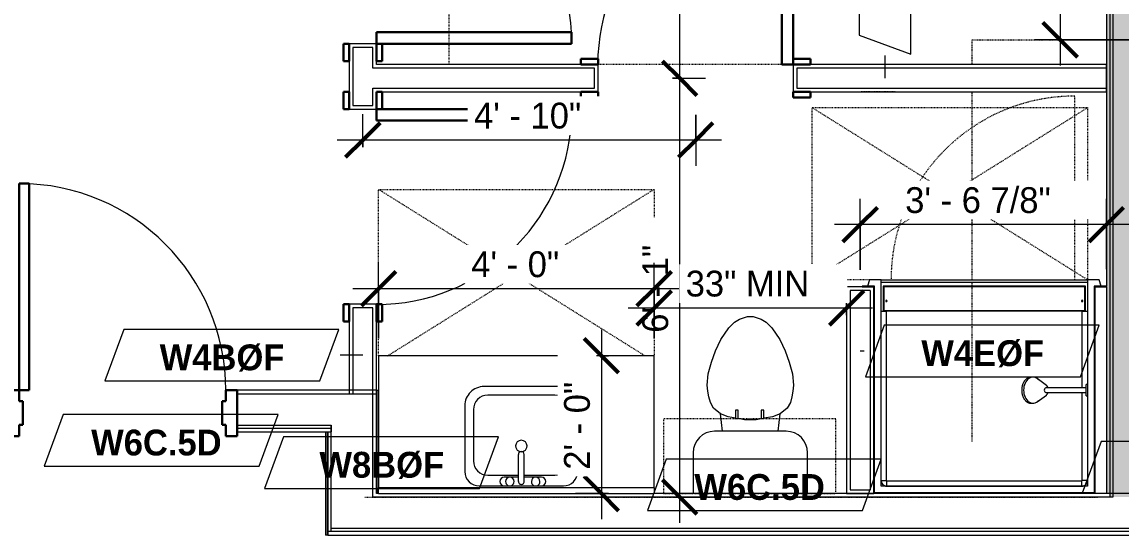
# Model space of a CAD drawing. Header units: inches. Extents: x -4010 to -1872, y 9846 to 12241.
# Drawn here: x -2706.5 to -2515, y 10450.9 to 10540.3 of the extents above; entities that cross this region are included whole.
import ezdxf

# ---------------------------------------------------------------- set-up
doc = ezdxf.new("R2010")
doc.units = ezdxf.units.IN
doc.header["$MEASUREMENT"] = 0
doc.linetypes.add('Dash', pattern=[0.25, 0.125, -0.125])
doc.linetypes.add('Dash 3_32_', pattern=[0.1875, 0.09375, -0.09375])
for name, color, linetype, lineweight in [('0-1', 7, 'Continuous', 5), ('0-3', 8, 'Continuous', 9), ('A-ANNO-DIMS', 211, 'Continuous', 9), ('A-ANNO-DIMS-48', 211, 'Continuous', 9), ('A-DETL-1', 90, 'Dash 3_32_', 18), ('A-DOOR-1', 7, 'Continuous', 9), ('A-DOOR-2', 10, 'Continuous', 30), ('A-DOOR-3', 31, 'Continuous', 9), ('A-DOOR-4', 31, 'Continuous', 30), ('A-DOOR-FRAM-2', 10, 'Continuous', 30), ('A-DOOR-FRAM-3', 31, 'Continuous', 30), ('A-GENM', 5, 'Continuous', 9), ('A-GENM-HDLN', 13, 'Dash', 9), ('A-WALL', 113, 'Continuous', 18), ('A-WALL-2', 250, 'Continuous', 18), ('A-WALL-3', 113, 'Continuous', 9), ('A-WALL-IDEN', 211, 'Continuous', 9), ('I-FURN', 30, 'Continuous', 9), ('I-FURN-HDLN', 30, 'Dash', 9), ('I-WALL-2', 241, 'Continuous', 5), ('I-WALL-3', 7, 'Continuous', 9), ('I-WALL-4', 2, 'Continuous', 9), ('P-SANR-FIXT', 6, 'Continuous', 9), ('P-SANR-FIXT-HDLN', 131, 'Dash', 9), ('Q-CASE', 31, 'Continuous', 9), ('Q-CASE-2', 31, 'Dash', 9)]:
    doc.layers.add(name, color=color, linetype=linetype, lineweight=lineweight)
doc.styles.add('Century Gothic', font='ufonts.com_century-gothic.ttf', dxfattribs={"height": 4.5})
doc.styles.add('Century Gothic_B', font='GOTHICB.TTF', dxfattribs={"height": 4.5})
doc.dimstyles.new('OD_1__HACK_2', dxfattribs={"dimscale": 12, "dimtxt": 4.698757, "dimasz": 0.5, "dimexe": 0.375, "dimexo": 0.25, "dimgap": 0.0625, "dimtad": 1, "dimdec": 4, "dimrnd": 0.0625, "dimzin": 3, "dimdsep": 46, "dimlunit": 4, "dimtxsty": 'Century Gothic', "dimblk1": 'OBLIQUE', "dimblk2": 'OBLIQUE', "dimsah": 1, "dimcen": 0.09, "dimdle": 0.375, "dimazin": 0, "dimtfac": 1, "dimtdec": 4, "dimtix": 1, "dimtmove": 0, "dimatfit": 3, "dimfxl": 1, "dimtvp": 1, "dimtfill": 1, "dimfrac": 2, "dimtolj": 1, "dimtzin": 0, "dimarcsym": 2})

# ---------------------------------------------------------------- blocks, each defined once
blk = doc.blocks.new('Basic Wall _ INT - W8BØF - _5_8 GYP - 2X8 WOOD_BATT_ - 5_8 GYP_ - ___-2320121-UNITS PLANS - 3RD FLOOR')
at = {"layer": 'I-WALL-3'}
for p, q in [((-2644.75, 10476.16), (-2644.71, 10476.16)), ((-2644.71, 10476.16), (-2644.62, 10476.16)), ((-2644.62, 10458.16), (-2644.62, 10476.16)), ((-2644.62, 10476.16), (-2644.38, 10476.16))]:
    blk.add_line(p, q, dxfattribs=at)
blk = doc.blocks.new('Basic Wall _ INT - W8BØF - _5_8 GYP - 2X8 WOOD_BATT_ - 5_8 GYP_ - ___-2320120-UNITS PLANS - 3RD FLOOR')
at = {"layer": 'I-WALL-3'}
for p, q in [((-2653.66, 10468.91), (-2653.66, 10450.91)), ((-2653.37, 10468.91), (-2653.37, 10450.91)), ((-2653.37, 10450.91), (-2653.66, 10450.91)), ((-2653.29, 10450.91), (-2653.37, 10450.91)), ((-2653.25, 10450.91), (-2653.29, 10450.91))]:
    blk.add_line(p, q, dxfattribs=at)
blk = doc.blocks.new('HOLLOW METAL - UNIT DOOR-2191977-UNITS PLANS - 3RD FLOOR')
at = {"layer": 'A-DOOR-1'}
blk.add_arc((18, -3.875), 36, 180, 270, dxfattribs=at)
at = {"layer": 'A-DOOR-2'}
for p, q in [((16.25, -3.875), (18, -3.875)), ((16.25, -39.875), (16.25, -3.875)), ((18, -3.875), (18, -39.875)), ((18, -39.875), (16.25, -39.875))]:
    blk.add_line(p, q, dxfattribs=at)
at = {"layer": 'A-DOOR-FRAM-2'}
for p, q in [((-20, 4.125), (-18, 4.125)), ((-20, -3.875), (-20, 4.125)), ((-18, 4.125), (-18, 2.1875)), ((18, 4.125), (20, 4.125)), ((18, 2.1875), (18, 4.125)), ((20, 4.125), (20, -3.875)), ((-18, 2.1875), (-17.375, 2.1875)), ((-17.375, 2.1875), (-17.375, -1.9375)), ((17.375, 2.1875), (18, 2.1875)), ((17.375, -1.9375), (17.375, 2.1875)), ((-18, -1.9375), (-18, -3.875)), ((-17.375, -1.9375), (-18, -1.9375)), ((18, -1.9375), (17.375, -1.9375)), ((18, -3.875), (18, -1.9375)), ((-18, -3.875), (-20, -3.875)), ((20, -3.875), (18, -3.875))]:
    blk.add_line(p, q, dxfattribs=at)
blk = doc.blocks.new('CTR - 1st Phase - Common Walls_rvt-1-UNITS PLANS - 3RD FLOOR')
at = {"layer": 'I-WALL-2'}
for points in [[(-2517.56, 10458.16), (-2516.94, 10458.16), (-2516.94, 10843.14), (-2517.56, 10843.14), (-2517.56, 10463.58)], [(-2516.94, 10457.54), (-2516.44, 10457.54), (-2516.44, 10843.14), (-2516.94, 10843.14), (-2516.94, 10458.16)], [(-2516.44, 10457.54), (-2510.94, 10457.54), (-2510.94, 10843.14), (-2516.44, 10843.14), (-2516.44, 10458.16)]]:
    blk.add_hatch(color=256, dxfattribs=at).paths.add_polyline_path(points, flags=0)
at = {"layer": 'A-WALL-2'}
for p, q in [((-2516.94, 10843.14), (-2516.94, 10458.16)), ((-2516.44, 10843.14), (-2516.44, 10458.16)), ((-2669, 10475.54), (-2653.25, 10475.54)), ((-2653.25, 10475.54), (-2652.62, 10475.54)), ((-2652.62, 10475.54), (-2645.37, 10475.54)), ((-2645.37, 10457.54), (-2645.37, 10475.54)), ((-2669, 10470.04), (-2653.25, 10470.04)), ((-2653.25, 10470.04), (-2652.62, 10470.04)), ((-2652.62, 10470.04), (-2652.62, 10469.54)), ((-2652.62, 10469.54), (-2652.62, 10470.04)), ((-2669, 10469.54), (-2653.25, 10469.54)), ((-2653.25, 10469.54), (-2652.62, 10469.54)), ((-2653.25, 10468.91), (-2652.62, 10468.91)), ((-2652.62, 10469.54), (-2652.62, 10468.91)), ((-2652.62, 10468.91), (-2652.62, 10469.54)), ((-2652.62, 10452.04), (-2652.62, 10468.91)), ((-2644.75, 10457.54), (-2645.37, 10457.54)), ((-2516.94, 10457.54), (-2644.75, 10457.54)), ((-2516.94, 10458.16), (-2516.94, 10457.54)), ((-2516.44, 10457.54), (-2516.94, 10457.54)), ((-2516.44, 10457.54), (-2516.94, 10457.54)), ((-2516.44, 10458.16), (-2516.44, 10457.54)), ((-2652.62, 10451.54), (-2653.25, 10451.54)), ((-2645.37, 10452.04), (-2652.62, 10452.04)), ((-2652.62, 10451.54), (-2652.62, 10452.04)), ((-2652.62, 10451.54), (-2652.62, 10452.04)), ((-2644.75, 10451.54), (-2652.62, 10451.54)), ((-2644.75, 10452.04), (-2645.37, 10452.04)), ((-2509.93, 10452.04), (-2644.75, 10452.04)), ((-2510.43, 10451.54), (-2644.75, 10451.54))]:
    blk.add_line(p, q, dxfattribs=at)
at = {"layer": 'I-WALL-3'}
for p, q in [((-2517.56, 10843.14), (-2517.56, 10494.28)), ((-2517.56, 10494.16), (-2517.56, 10458.16)), ((-2653.25, 10476.16), (-2669, 10476.16)), ((-2645.37, 10476.16), (-2653.25, 10476.16)), ((-2644.75, 10476.16), (-2645.37, 10476.16)), ((-2644.75, 10458.16), (-2644.75, 10476.16)), ((-2669, 10468.91), (-2653.25, 10468.91)), ((-2653.25, 10468.91), (-2653.25, 10451.54)), ((-2644.37, 10458.16), (-2644.75, 10458.16)), ((-2558.09, 10458.16), (-2596.37, 10458.16)), ((-2517.56, 10458.16), (-2519.59, 10458.16)), ((-2653.25, 10451.54), (-2653.25, 10450.91)), ((-2653.25, 10450.91), (-2644.75, 10450.91)), ((-2644.75, 10450.91), (-2511.06, 10450.91))]:
    blk.add_line(p, q, dxfattribs=at)
at = {"layer": '0-3', "rotation": 180}
blk.add_blockref('HOLLOW METAL - UNIT DOOR-2191977-UNITS PLANS - 3RD FLOOR', (-2689, 10472.29), dxfattribs=at)
at = {"layer": '0-3'}
for name in ['Basic Wall _ INT - W8BØF - _5_8 GYP - 2X8 WOOD_BATT_ - 5_8 GYP_ - ___-2320121-UNITS PLANS - 3RD FLOOR', 'Basic Wall _ INT - W8BØF - _5_8 GYP - 2X8 WOOD_BATT_ - 5_8 GYP_ - ___-2320120-UNITS PLANS - 3RD FLOOR']:
    blk.add_blockref(name, (0, 0), dxfattribs=at)
blk = doc.blocks.new('SWING - SINGLE - FLUSH - 2-10 x 6-8 - PRIVACY-3199407-UNITS PLANS - 3RD FLOOR')
at = {"layer": 'A-DOOR-3'}
blk.add_arc((17, 2.37), 34.07, 93.3657, 180, dxfattribs=at)
at = {"layer": 'A-DOOR-4'}
for p, q in [((15, 2.37), (15, 36.38)), ((17, 36.38), (15, 36.38)), ((17, 2.37), (17, 36.38)), ((17, 2.37), (15, 2.37))]:
    blk.add_line(p, q, dxfattribs=at)
at = {"layer": 'A-DOOR-FRAM-3'}
for p, q in [((-17, 3.37), (-20, 3.37)), ((-20, 3.37), (-20, 2.37)), ((-20, 2.37), (-17, 2.37)), ((-17, 2.37), (-17, 3.37)), ((20, 3.37), (17, 3.37)), ((17, 3.37), (17, 2.37)), ((17, 2.37), (20, 2.37)), ((20, 2.37), (20, 3.37)), ((-17, -2.38), (-20, -2.38)), ((-20, -2.38), (-20, -3.38)), ((-20, -3.38), (-17, -3.38)), ((-17, -3.38), (-17, -2.38)), ((20, -2.38), (17, -2.38)), ((17, -2.38), (17, -3.38)), ((17, -3.38), (20, -3.38)), ((20, -3.38), (20, -2.38))]:
    blk.add_line(p, q, dxfattribs=at)
blk = doc.blocks.new('Bed-Standard - Queen 60_ x 79_-3761504-UNITS PLANS - 3RD FLOOR')
at = {"layer": 'I-FURN'}
for p, q in [((-19.31, 41.3), (40.69, 41.3)), ((-19.31, -37.2), (-19.31, 41.3)), ((40.69, 41.3), (40.69, -37.2)), ((40.69, -23.7), (-19.31, -17.13)), ((-16.31, -23.7), (37.69, -23.7)), ((-16.31, -35.7), (-16.31, -23.7)), ((37.69, -35.7), (37.69, -23.7)), ((-16.31, -35.7), (37.69, -35.7))]:
    blk.add_line(p, q, dxfattribs=at)
at = {"layer": 'I-FURN-HDLN'}
for p, q in [((-55.31, 77.3), (-7.94, 77.3)), ((-5.44, 77.3), (55.06, 77.3)), ((57.56, 77.3), (58.94, 77.3)), ((58.69, 77.3), (58.69, -37.2)), ((63.69, 77.3), (64.69, 77.3)), ((64.69, 77.3), (64.69, 75.61)), ((64.69, 68.86), (64.69, -13.39)), ((-55.31, 17.36), (-55.31, 51.36))]:
    blk.add_line(p, q, dxfattribs=at)
blk = doc.blocks.new('M_Sink Vanity-Square - 500 x 440mm-1352614-UNITS PLANS - 3RD FLOOR')
at = {"layer": 'P-SANR-FIXT'}
for p, q in [((7.96, 7.09), (-6.72, 7.09)), ((3.62, 7.09), (-2.88, 7.09)), ((0.12, 6.33), (0.12, 1.59)), ((1.12, 6.33), (1.12, 1.59)), ((-9.22, 4.59), (-9.22, -6.73)), ((0.12, 5.22), (-5.22, 5.22)), ((-2.88, 5.59), (0.12, 5.59)), ((1.12, 5.59), (3.62, 5.59)), ((6.46, 5.22), (1.12, 5.22)), ((10.46, -6.91), (10.46, 4.59)), ((-7.72, 2.72), (-7.72, -6.23)), ((8.96, -6.23), (8.96, 2.72)), ((-5.22, -8.73), (6.46, -8.73)), ((-5.72, -10.23), (7.14, -10.23))]:
    blk.add_line(p, q, dxfattribs=at)
for centre, radius, start, end in [((-6.72, 4.59), 2.5, 90, 180), ((-2.88, 6.34), 0.75, 90, 270), ((-1.88, 6.34), 0.75, 360, 180), ((-1.88, 6.34), 0.75, 180, 0), ((0.62, 6.33), 0.5, 360, 180), ((2.62, 6.34), 0.75, 360, 180), ((2.62, 6.34), 0.75, 180, 360), ((3.62, 6.34), 0.75, 270, 90), ((7.96, 4.59), 2.5, 360, 90), ((-5.22, 2.72), 2.5, 90, 180), ((6.46, 2.72), 2.5, 0, 90), ((0.62, 0.13), 1, 360, 180), ((0.62, 0.13), 1, 180, 0), ((0.62, 1.59), 0.5, 180, 0), ((-5.72, -6.73), 3.5, 180, 270), ((-5.22, -6.23), 2.5, 180, 270), ((6.46, -6.23), 2.5, 270, 0), ((7.14, -6.91), 3.32, 270, 0)]:
    blk.add_arc(centre, radius, start, end, dxfattribs=at)
blk = doc.blocks.new('Toilet-Domestic-3D - Toilet-Domestic-3D-V31-UNITS PLANS - 3RD FLOOR')
at = {"layer": 'P-SANR-FIXT'}
for p, q in [((-2.74, 11), (-1.87, 11.5)), ((-1.87, 11.5), (-0.5, 12)), ((-0.5, 12), (0.5, 12)), ((0.5, 12), (1.87, 11.5)), ((1.87, 11.5), (2.74, 11)), ((-5.13, 8), (-3.74, 10)), ((-3.74, 10), (-2.74, 11)), ((2.74, 11), (3.74, 10)), ((3.74, 10), (5.13, 8)), ((-6.06, 6), (-5.13, 8)), ((5.13, 8), (6.06, 6)), ((-6.79, 4), (-6.06, 6)), ((6.06, 6), (6.79, 4)), ((-7.33, 1.99), (-6.79, 4)), ((6.79, 4), (7.33, 1.99)), ((-7.5, 0), (-7.33, 1.99)), ((7.33, 1.99), (7.5, 0)), ((-7.41, -1), (-7.5, 0)), ((-7.24, -2), (-7.41, -1)), ((7.41, -1), (7.24, -2)), ((7.5, 0), (7.41, -1)), ((-6.97, -3), (-7.24, -2)), ((-6.4, -4), (-6.97, -3)), ((6.97, -3), (6.4, -4)), ((7.24, -2), (6.97, -3)), ((-5.21, -5), (-6.4, -4)), ((-3.84, -5.5), (-5.21, -5)), ((-4.86, -8.02), (-5.21, -5)), ((-2.61, -5.72), (-3.84, -5.5)), ((3.84, -5.5), (2.38, -5.76)), ((5.21, -5), (3.84, -5.5)), ((4.86, -8.02), (5.21, -5)), ((6.4, -4), (5.21, -5)), ((-1, -6), (-2.12, -5.8)), ((1, -6), (-1, -6)), ((1.89, -5.84), (1, -6)), ((6.25, -8.02), (-6.25, -8.02)), ((-9.98, -11.75), (-9.98, -18.85)), ((9.98, -18.85), (9.98, -11.75))]:
    blk.add_line(p, q, dxfattribs=at)
for centre, start, end in [((-6.25, -11.75), 90, 180), ((6.25, -11.75), 0, 90)]:
    blk.add_arc(centre, 3.73, start, end, dxfattribs=at)
blk = doc.blocks.new('Bath Vanity - Bath Vanity 48_-2551079-UNITS PLANS - 3RD FLOOR')
at = {"layer": 'Q-CASE'}
for p, q in [((-23.26, -1), (-23.26, -24)), ((24.74, -24), (24.74, -1)), ((-23.26, -24), (24.74, -24))]:
    blk.add_line(p, q, dxfattribs=at)
blk = doc.blocks.new('ADA Clearances - 30_x48_-1721104-UNITS PLANS - 3RD FLOOR')
at = {"layer": 'A-GENM-HDLN'}
for p, q in [((15, 24), (-15, -24)), ((-15, 24), (15, -24)), ((-15, 14), (-15, 24)), ((-15, 24), (15, 24)), ((15, 24), (15, -24)), ((15, -24), (-15, -24))]:
    blk.add_line(p, q, dxfattribs=at)
blk = doc.blocks.new('ADA Clearances - 30_x48_-V43-UNITS PLANS - 3RD FLOOR')
at = {"layer": 'A-GENM-HDLN'}
for p, q in [((15, 24), (-14, -22.41)), ((-14, 24), (-8, 24)), ((-5, 24), (15, 24)), ((15, 24), (15, -24)), ((-14, 22.41), (15, -24)), ((15, -24), (-14, -24))]:
    blk.add_line(p, q, dxfattribs=at)
blk = doc.blocks.new('BATHROOM MIRROR - BATHROOM MIRROR 48_-3124766-UNITS PLANS - 3RD FLOOR')
at = {"layer": 'Q-CASE'}
for p, q in [((24.74, 24), (-23.26, 24)), ((-23.26, 23), (-23.26, 24)), ((-23.26, 23), (24.74, 23)), ((24.74, 24), (24.74, 23))]:
    blk.add_line(p, q, dxfattribs=at)
blk = doc.blocks.new('300 Series Wall Hung Cabinet_326 - 30_-2909952-UNITS PLANS - 3RD FLOOR')
at = {"layer": 'Q-CASE'}
for p, q in [((-2.5, -13.19), (-2.01, -13.19)), ((-2.5, -13.19), (-2.5, -14.69)), ((-2.01, -14.69), (-2.01, -13.19)), ((2, -13.19), (2.49, -13.19)), ((2, -13.19), (2, -14.69)), ((2.49, -14.69), (2.49, -13.19)), ((-2.5, -14.69), (-2.01, -14.69)), ((2, -14.69), (2.49, -14.69))]:
    blk.add_line(p, q, dxfattribs=at)
at = {"layer": 'Q-CASE-2'}
for p, q in [((15, -0.19), (-15, -0.19)), ((-15, -0.19), (-15, -13.19)), ((15, -13.19), (15, -0.19)), ((-15, -13.19), (15, -13.19))]:
    blk.add_line(p, q, dxfattribs=at)
blk = doc.blocks.new('SWING - SINGLE - FLUSH - 2-10 x 6-8 - PRIVACY-3199405-UNITS PLANS - 3RD FLOOR')
at = {"layer": 'A-DOOR-3'}
blk.add_arc((17, -2.37), 34.07, 180, 266.6343, dxfattribs=at)
at = {"layer": 'A-DOOR-4'}
for p, q in [((15, -2.37), (15, -36.38)), ((17, -2.37), (15, -2.37)), ((17, -2.37), (17, -36.38)), ((17, -36.38), (15, -36.38))]:
    blk.add_line(p, q, dxfattribs=at)
at = {"layer": 'A-DOOR-FRAM-3'}
for p, q in [((-20, 2.38), (-20, 3.38)), ((-20, 3.38), (-17, 3.38)), ((-17, 2.38), (-20, 2.38)), ((-17, 3.38), (-17, 2.38)), ((17, 2.38), (17, 3.38)), ((17, 3.38), (20, 3.38)), ((20, 2.38), (17, 2.38)), ((20, 3.38), (20, 2.38)), ((-20, -2.37), (-17, -2.37)), ((-20, -3.37), (-20, -2.37)), ((-17, -3.37), (-20, -3.37)), ((-17, -2.37), (-17, -3.37)), ((17, -2.37), (20, -2.37)), ((17, -3.37), (17, -2.37)), ((20, -3.37), (17, -3.37)), ((20, -2.37), (20, -3.37))]:
    blk.add_line(p, q, dxfattribs=at)
blk = doc.blocks.new('4LBS24238A75FTB_V2 - 4LBS24238A75FTB_V2-3755113-UNITS PLANS - 3RD FLOOR')
at = {"layer": 'P-SANR-FIXT'}
for p, q in [((0.12, 36.62), (-2.02, 36.62)), ((-2.02, 36.62), (-2.02, 36.5)), ((-2.02, 36.5), (0, 36.5)), ((-0.75, 37.75), (-1.13, 36.62)), ((1.25, 37.75), (-0.75, 37.75)), ((0, 0.5), (0, 36.5)), ((0.12, 0.63), (0.12, 36.62)), ((1.25, 37.75), (37.25, 37.75)), ((1.25, 37.25), (1.25, 37.75)), ((1.25, 1.75), (1.25, 37.75)), ((37.25, 37.25), (1.25, 37.25)), ((1.62, 36.62), (1.62, 32.27)), ((36.88, 36.62), (1.62, 36.62)), ((36.75, 36.5), (1.75, 36.5)), ((1.75, 36.5), (1.75, 32.38)), ((36.75, 32.38), (36.75, 36.5)), ((36.88, 32.27), (36.88, 36.62)), ((37.25, 37.75), (37.25, 37.25)), ((39.25, 37.75), (37.25, 37.75)), ((37.25, 37.75), (37.25, 19.48)), ((40.52, 36.62), (38.38, 36.62)), ((38.38, 36.62), (38.38, 0.63)), ((38.5, 36.5), (38.5, 0.5)), ((38.5, 36.5), (40.52, 36.5)), ((39.63, 36.62), (39.25, 37.75)), ((40.52, 36.5), (40.52, 36.62)), ((1.75, 32.38), (36.75, 32.38)), ((2.2, 2.75), (2.2, 32.27)), ((36.3, 32.27), (2.2, 32.27)), ((36.3, 18.89), (36.3, 32.27)), ((36.3, 2.75), (36.3, 18.11)), ((37.25, 17.52), (37.25, 1.75)), ((1.28, 2.51), (1.3, 2.43)), ((1.4, 2.23), (1.42, 2.2)), ((1.51, 2.08), (1.58, 2.01)), ((1.7, 1.92), (1.73, 1.9)), ((2.25, 2.7), (36.25, 2.7)), ((36.77, 1.9), (36.8, 1.92)), ((36.92, 2.01), (36.99, 2.08)), ((37.08, 2.2), (37.1, 2.23)), ((37.2, 2.43), (37.22, 2.51)), ((38.5, 0.5), (0, 0.5)), ((38.38, 0.63), (0.12, 0.63)), ((37.25, 1.75), (1.25, 1.75)), ((1.75, 1.89), (1.78, 1.87)), ((1.93, 1.8), (2.01, 1.78)), ((2.25, 1.75), (2.25, 1.77)), ((2.25, 1.77), (36.25, 1.77)), ((36.25, 1.75), (36.25, 1.77)), ((36.49, 1.78), (36.57, 1.8))]:
    blk.add_line(p, q, dxfattribs=at)
for centre, radius, start, end in [((2.2, 34.06), 0.125, 0, 180), ((2.2, 34.06), 0.125, 180, 0), ((36.3, 34.06), 0.125, 0, 180), ((36.3, 34.06), 0.125, 180, 0), ((2.25, 2.75), 1, 180, 270), ((36.25, 2.75), 1, 270, 0)]:
    blk.add_arc(centre, radius, start, end, dxfattribs=at)
for centre, major_axis, start_param, end_param in [((2.2, 32.28), (-0.95, 0), 0, 1.570796), ((36.3, 32.28), (0.95, 0), 4.712389, 6.283185)]:
    blk.add_ellipse(centre, major_axis=major_axis, ratio=0.019505, start_param=start_param, end_param=end_param, dxfattribs=at)
for points, knots in [([(1.25, 2.77), (1.25, 2.77), (1.27, 2.76), (1.4, 2.76), (1.64, 2.75), (1.95, 2.75), (2.12, 2.75), (2.2, 2.75)], [-1, -1, -1, -1, -0.833333, -0.666667, -0.333333, -0.166667, 0, 0, 0, 0]), ([(1.25, 2.77), (1.25, 2.7), (1.26, 2.57), (1.34, 2.32), (1.52, 2.04), (1.8, 1.86), (2.05, 1.78), (2.18, 1.77), (2.25, 1.77)], [-1, -1, -1, -1, -0.875, -0.75, -0.5, -0.25, -0.125, 0, 0, 0, 0]), ([(1.59, 2), (1.54, 2.04), (1.47, 2.12), (1.41, 2.21), (1.38, 2.25)], [0.4611793, 0.4611793, 0.4611793, 0.4611793, 0.5714286, 0.6665731, 0.6665731, 0.6665731, 0.6665731]), ([(2.2, 2.75), (2.2, 2.74), (2.2, 2.74), (2.2, 2.73), (2.21, 2.72), (2.21, 2.72), (2.22, 2.71), (2.23, 2.71), (2.24, 2.7), (2.24, 2.7), (2.25, 2.7), (2.25, 2.7)], [-1, -1, -1, -1, -0.833333, -0.75, -0.666667, -0.583333, -0.416667, -0.291667, -0.208333, -0.083333, 0, 0, 0, 0]), ([(36.25, 1.77), (36.32, 1.77), (36.45, 1.78), (36.7, 1.86), (36.98, 2.04), (37.16, 2.32), (37.24, 2.57), (37.25, 2.7), (37.25, 2.77)], [-1, -1, -1, -1, -0.875, -0.75, -0.5, -0.25, -0.125, 0, 0, 0, 0]), ([(36.25, 2.7), (36.26, 2.7), (36.26, 2.7), (36.27, 2.7), (36.28, 2.71), (36.28, 2.71), (36.29, 2.72), (36.29, 2.73), (36.3, 2.74), (36.3, 2.74), (36.3, 2.75), (36.3, 2.75)], [-1, -1, -1, -1, -0.833333, -0.75, -0.666667, -0.583333, -0.416667, -0.291667, -0.208333, -0.083333, 0, 0, 0, 0]), ([(36.25, 1.8), (36.25, 1.82), (36.25, 1.91), (36.25, 2.14), (36.25, 2.45), (36.25, 2.62), (36.25, 2.7)], [-0.8333333, -0.8333333, -0.8333333, -0.8333333, -0.6666667, -0.3333333, -0.1666667, 0, 0, 0, 0]), ([(37.01, 2.1), (36.97, 2.05), (36.89, 1.97), (36.79, 1.91), (36.75, 1.88)], [0.4475924, 0.4475924, 0.4475924, 0.4475924, 0.5714286, 0.6665731, 0.6665731, 0.6665731, 0.6665731]), ([(37.19, 2.42), (37.18, 2.38), (37.16, 2.33), (37.13, 2.27), (37.12, 2.25)], [0.2174647, 0.2174647, 0.2174647, 0.2174647, 0.2857143, 0.3333068, 0.3333068, 0.3333068, 0.3333068]), ([(2.25, 1.75), (2.17, 1.75), (2.03, 1.77), (1.86, 1.82), (1.77, 1.87), (1.75, 1.88)], [0, 0, 0, 0, 0.1428571, 0.2857143, 0.3333068, 0.3333068, 0.3333068, 0.3333068]), ([(36.75, 1.88), (36.7, 1.85), (36.59, 1.8), (36.42, 1.76), (36.31, 1.75), (36.25, 1.75)], [0.6666667, 0.6666667, 0.6666667, 0.6666667, 0.7857143, 0.8928571, 1, 1, 1, 1])]:
    blk.add_open_spline(points, degree=3, knots=knots, dxfattribs=at)
for points in [[(1.25, 2.71), (1.25, 2.72), (1.25, 2.74), (1.25, 2.75)], [(1.38, 2.25), (1.37, 2.27), (1.36, 2.3), (1.35, 2.32)], [(1.75, 1.88), (1.71, 1.91), (1.67, 1.94), (1.63, 1.97)], [(2.25, 1.8), (2.25, 1.82), (2.25, 1.88), (2.25, 2.03), (2.25, 2.22), (2.25, 2.45), (2.25, 2.62), (2.25, 2.7)], [(37.25, 2.77), (37.25, 2.77), (37.23, 2.76), (37.13, 2.76), (36.98, 2.76), (36.78, 2.75), (36.55, 2.75), (36.38, 2.75), (36.3, 2.75)], [(37.12, 2.25), (37.09, 2.21), (37.07, 2.18), (37.04, 2.14)], [(37.25, 2.75), (37.25, 2.72), (37.25, 2.7), (37.25, 2.67)]]:
    blk.add_open_spline(points, degree=3, dxfattribs=at)
at = {"layer": 'P-SANR-FIXT-HDLN'}
blk.add_line((35, 37.75), (35, 69.75), dxfattribs=at)
blk.add_arc((35, 37.75), 32, 90, 180, dxfattribs=at)
blk = doc.blocks.new('Shower Head - Shower Head-3265626-UNITS PLANS - 3RD FLOOR')
at = {"layer": 'P-SANR-FIXT'}
for p, q in [((-0.98, 0), (0.98, 0)), ((-0.98, 0), (-0.98, -0.26)), ((0.98, -0.26), (-0.98, -0.26)), ((-0.39, -0.26), (-0.39, -1)), ((0.39, -1), (0.39, -0.26)), ((0.98, -0.26), (0.98, 0)), ((-0.84, -7.19), (-2.02, -8.78)), ((-0.39, -6.01), (-0.39, -7.27)), ((0.39, -7.27), (0.39, -6.01)), ((2.02, -8.78), (0.84, -7.19)), ((-2.28, -9.54), (-2.28, -9.81)), ((2.28, -9.81), (2.28, -9.54))]:
    blk.add_line(p, q, dxfattribs=at)
at = {"layer": 'P-SANR-FIXT', "flags": 128}
for points in [[(-0.39, -1), (-0.39, -1.29), (-0.39, -1.57), (-0.39, -1.85), (-0.39, -2.13), (-0.39, -2.41), (-0.39, -2.69), (-0.39, -2.96), (-0.39, -3.23), (-0.39, -3.5), (-0.39, -3.76), (-0.39, -4.02), (-0.39, -4.27), (-0.39, -4.52), (-0.39, -4.77), (-0.39, -5), (-0.39, -5.23), (-0.39, -5.46), (-0.39, -5.67), (-0.39, -5.88), (-0.39, -6.01)], [(0.39, -6.01), (0.39, -5.81), (0.39, -5.6), (0.39, -5.38), (0.39, -5.15), (0.39, -4.92), (0.39, -4.68), (0.39, -4.43), (0.39, -4.18), (0.39, -3.93), (0.39, -3.67), (0.39, -3.4), (0.39, -3.13), (0.39, -2.86), (0.39, -2.59), (0.39, -2.31), (0.39, -2.03), (0.39, -1.75), (0.39, -1.46), (0.39, -1.18), (0.39, -1)], [(-0.39, -6.87), (-0.43, -6.88), (-0.46, -6.9), (-0.49, -6.91), (-0.52, -6.93), (-0.55, -6.94), (-0.58, -6.96), (-0.61, -6.98), (-0.64, -7), (-0.67, -7.03), (-0.7, -7.05), (-0.73, -7.07), (-0.76, -7.1), (-0.78, -7.13), (-0.81, -7.16), (-0.83, -7.19), (-0.84, -7.19)], [(0.84, -7.19), (0.81, -7.16), (0.79, -7.13), (0.76, -7.1), (0.73, -7.08), (0.7, -7.05), (0.68, -7.03), (0.65, -7.01), (0.62, -6.98), (0.59, -6.97), (0.56, -6.95), (0.53, -6.93), (0.49, -6.91), (0.46, -6.9), (0.43, -6.89), (0.4, -6.87)], [(-2.28, -9.81), (-2.28, -9.88), (-2.28, -9.95), (-2.27, -10.02), (-2.25, -10.09), (-2.24, -10.16), (-2.21, -10.23), (-2.19, -10.3), (-2.16, -10.36), (-2.13, -10.43), (-2.09, -10.49), (-2.05, -10.55), (-2.01, -10.61), (-1.97, -10.67), (-1.92, -10.73), (-1.86, -10.79), (-1.81, -10.84), (-1.75, -10.89), (-1.69, -10.94), (-1.63, -10.99), (-1.57, -11.04), (-1.5, -11.08), (-1.43, -11.12), (-1.36, -11.16), (-1.28, -11.2), (-1.21, -11.24), (-1.13, -11.27), (-1.05, -11.3), (-0.97, -11.33), (-0.89, -11.36), (-0.81, -11.38), (-0.72, -11.4), (-0.64, -11.42), (-0.55, -11.44), (-0.47, -11.45), (-0.38, -11.46), (-0.29, -11.47), (-0.2, -11.48), (-0.11, -11.49), (-0.02, -11.49), (0, -11.49)], [(0, -11.49), (0.09, -11.49), (0.18, -11.48), (0.27, -11.48), (0.35, -11.47), (0.44, -11.46), (0.53, -11.44), (0.62, -11.43), (0.7, -11.41), (0.79, -11.39), (0.87, -11.36), (0.95, -11.34), (1.03, -11.31), (1.11, -11.28), (1.19, -11.25), (1.26, -11.21), (1.34, -11.17), (1.41, -11.13), (1.48, -11.09), (1.55, -11.05), (1.61, -11), (1.68, -10.95), (1.74, -10.9), (1.8, -10.85), (1.85, -10.8), (1.9, -10.74), (1.95, -10.69), (2, -10.63), (2.04, -10.57), (2.08, -10.51), (2.12, -10.44), (2.15, -10.38), (2.18, -10.31), (2.21, -10.25), (2.23, -10.18), (2.25, -10.11), (2.26, -10.04), (2.27, -9.97), (2.28, -9.9), (2.28, -9.83), (2.28, -9.81)]]:
    blk.add_lwpolyline(points, dxfattribs=at)
at = {"layer": 'P-SANR-FIXT'}
for centre, major_axis, start_param, end_param in [((0, -7.27), (0.394, 0), 3.141593, 4.712389), ((0, -7.27), (-0.394, 0), 1.570796, 3.141593), ((0, -9.54), (2.28, 0), 2.468394, 4.712389), ((0, -9.54), (-2.28, 0), 1.570796, 3.814791)]:
    blk.add_ellipse(centre, major_axis=major_axis, ratio=0.707107, start_param=start_param, end_param=end_param, dxfattribs=at)
blk = doc.blocks.new('DIMBLOCK7-UNITS PLANS - 3RD FLOOR')
at = {"layer": 'A-ANNO-DIMS-48', "lineweight": 50}
for p, q in [((-2525.61, 10681.23), (-2528.61, 10684.23)), ((-2525.61, 10681.23), (-2522.61, 10678.23)), ((-2525.61, 10537.23), (-2528.61, 10540.23)), ((-2525.61, 10537.23), (-2522.61, 10534.23))]:
    blk.add_line(p, q, dxfattribs=at)
at = {"layer": 'A-ANNO-DIMS-48'}
for p, q in [((-2525.61, 10685.73), (-2525.61, 10532.73)), ((-2511.69, 10681.23), (-2530.11, 10681.23)), ((-2525.61, 10681.23), (-2511.69, 10681.23)), ((-2511.69, 10537.23), (-2530.11, 10537.23)), ((-2525.61, 10537.23), (-2511.69, 10537.23))]:
    blk.add_line(p, q, dxfattribs=at)
at = {"layer": 'A-ANNO-DIMS-48', "color": 0, "insert": (-2532.13, 10599.61), "char_height": 4.5, "width": 23.091, "attachment_point": 1, "rotation": 90, "line_spacing_factor": 0.984502, "style": 'Century Gothic', "bg_fill": 3, "box_fill_scale": 1.25, "bg_fill_color": 256, "bg_fill_true_color": 13158600, "bg_fill_transparency": 0}
blk.add_mtext('12\' - 0"', dxfattribs=at)
blk = doc.blocks.new('_Oblique')
at = {"color": 0, "linetype": 'ByBlock', "lineweight": -2}
blk.add_line((-0.5, -0.5), (0.5, 0.5), dxfattribs=at)
blk = doc.blocks.new('DIMBLOCK87-UNITS PLANS - 3RD FLOOR')
at = {"layer": 'A-ANNO-DIMS-48', "lineweight": 50}
for p, q in [((-2591.91, 10530.53), (-2594.91, 10533.53)), ((-2591.91, 10530.53), (-2588.91, 10527.53)), ((-2591.91, 10457.53), (-2594.91, 10460.53)), ((-2591.91, 10457.53), (-2588.91, 10454.53))]:
    blk.add_line(p, q, dxfattribs=at)
at = {"layer": 'A-ANNO-DIMS-48'}
for p, q in [((-2593.15, 10530.53), (-2587.41, 10530.53)), ((-2591.91, 10530.53), (-2593.15, 10530.53)), ((-2591.91, 10453.03), (-2591.91, 10530.53)), ((-2593.15, 10457.53), (-2587.41, 10457.53)), ((-2591.91, 10457.53), (-2593.15, 10457.53))]:
    blk.add_line(p, q, dxfattribs=at)
at = {"layer": 'A-ANNO-DIMS-48', "color": 0, "insert": (-2598.43, 10486.17), "char_height": 4.5, "width": 18.8845, "attachment_point": 1, "rotation": 90, "line_spacing_factor": 0.984502, "style": 'Century Gothic', "bg_fill": 3, "box_fill_scale": 1.25, "bg_fill_color": 256, "bg_fill_true_color": 13158600, "bg_fill_transparency": 0}
blk.add_mtext('6\' - 1"', dxfattribs=at)
blk = doc.blocks.new('DIMBLOCK88-UNITS PLANS - 3RD FLOOR')
at = {"layer": 'A-ANNO-DIMS-48', "lineweight": 50}
for p, q in [((-2591.91, 10649.53), (-2594.91, 10652.53)), ((-2591.91, 10649.53), (-2588.91, 10646.53)), ((-2591.91, 10530.53), (-2594.91, 10533.53)), ((-2591.91, 10530.53), (-2588.91, 10527.53))]:
    blk.add_line(p, q, dxfattribs=at)
at = {"layer": 'A-ANNO-DIMS-48'}
for p, q in [((-2593.15, 10649.53), (-2587.41, 10649.53)), ((-2591.91, 10649.53), (-2593.15, 10649.53)), ((-2591.91, 10530.53), (-2591.91, 10649.53)), ((-2593.15, 10530.53), (-2587.41, 10530.53)), ((-2591.91, 10530.53), (-2593.15, 10530.53))]:
    blk.add_line(p, q, dxfattribs=at)
at = {"layer": 'A-ANNO-DIMS-48', "color": 0, "insert": (-2598.43, 10580.41), "char_height": 4.5, "width": 23.091, "attachment_point": 1, "rotation": 90, "line_spacing_factor": 0.984502, "style": 'Century Gothic', "bg_fill": 3, "box_fill_scale": 1.25, "bg_fill_color": 256, "bg_fill_true_color": 13158600, "bg_fill_transparency": 0}
blk.add_mtext('9\' - 11"', dxfattribs=at)
blk = doc.blocks.new('DIMBLOCK95-UNITS PLANS - 3RD FLOOR')
at = {"layer": 'A-ANNO-DIMS-48'}
for p, q in [((-2647.12, 10518.51), (-2647.12, 10524.25)), ((-2589.12, 10524.16), (-2589.12, 10515.25)), ((-2589.12, 10519.75), (-2589.12, 10524.16)), ((-2584.62, 10519.75), (-2651.62, 10519.75)), ((-2647.12, 10519.75), (-2647.12, 10518.51))]:
    blk.add_line(p, q, dxfattribs=at)
at = {"layer": 'A-ANNO-DIMS-48', "lineweight": 50}
for p, q in [((-2647.12, 10519.75), (-2644.12, 10522.75)), ((-2589.12, 10519.75), (-2586.12, 10522.75)), ((-2647.12, 10519.75), (-2650.12, 10516.75)), ((-2589.12, 10519.75), (-2592.12, 10516.75))]:
    blk.add_line(p, q, dxfattribs=at)
at = {"layer": 'A-ANNO-DIMS-48', "color": 0, "insert": (-2627.75, 10526.27), "char_height": 4.5, "width": 23.091, "attachment_point": 1, "line_spacing_factor": 0.984502, "style": 'Century Gothic', "bg_fill": 3, "box_fill_scale": 1.25, "bg_fill_color": 256, "bg_fill_true_color": 13158600, "bg_fill_transparency": 0}
blk.add_mtext('4\' - 10"', dxfattribs=at)
blk = doc.blocks.new('DIMBLOCK213-UNITS PLANS - 3RD FLOOR')
at = {"layer": 'A-ANNO-DIMS-48'}
for p, q in [((-2644.37, 10485.16), (-2644.37, 10498.34)), ((-2596.37, 10485.16), (-2596.37, 10498.34)), ((-2591.87, 10493.84), (-2648.87, 10493.84)), ((-2644.37, 10493.84), (-2644.37, 10485.16)), ((-2596.37, 10493.84), (-2596.37, 10485.16))]:
    blk.add_line(p, q, dxfattribs=at)
at = {"layer": 'A-ANNO-DIMS-48', "lineweight": 50}
for p, q in [((-2644.37, 10493.84), (-2641.37, 10496.84)), ((-2596.37, 10493.84), (-2593.37, 10496.84)), ((-2644.37, 10493.84), (-2647.37, 10490.84)), ((-2596.37, 10493.84), (-2599.37, 10490.84))]:
    blk.add_line(p, q, dxfattribs=at)
at = {"layer": 'A-ANNO-DIMS-48', "color": 0, "insert": (-2628.24, 10500.36), "char_height": 4.5, "width": 18.8845, "attachment_point": 1, "line_spacing_factor": 0.984502, "style": 'Century Gothic', "bg_fill": 3, "box_fill_scale": 1.25, "bg_fill_color": 256, "bg_fill_true_color": 13158600, "bg_fill_transparency": 0}
blk.add_mtext('4\' - 0"', dxfattribs=at)
blk = doc.blocks.new('DIMBLOCK214-UNITS PLANS - 3RD FLOOR')
at = {"layer": 'A-ANNO-DIMS-48', "lineweight": 50}
for p, q in [((-2605.55, 10482.16), (-2608.55, 10485.16)), ((-2605.55, 10482.16), (-2602.55, 10479.16)), ((-2605.55, 10458.16), (-2608.55, 10461.16)), ((-2605.55, 10458.16), (-2602.55, 10455.16))]:
    blk.add_line(p, q, dxfattribs=at)
at = {"layer": 'A-ANNO-DIMS-48'}
for p, q in [((-2605.55, 10486.66), (-2605.55, 10453.66)), ((-2604.31, 10482.16), (-2610.05, 10482.16)), ((-2605.55, 10482.16), (-2604.31, 10482.16)), ((-2604.31, 10458.16), (-2610.05, 10458.16)), ((-2605.55, 10458.16), (-2604.31, 10458.16))]:
    blk.add_line(p, q, dxfattribs=at)
at = {"layer": 'A-ANNO-DIMS-48', "color": 0, "insert": (-2612.07, 10462.29), "char_height": 4.5, "width": 18.8845, "attachment_point": 1, "rotation": 90, "line_spacing_factor": 0.984502, "style": 'Century Gothic', "bg_fill": 3, "box_fill_scale": 1.25, "bg_fill_color": 256, "bg_fill_true_color": 13158600, "bg_fill_transparency": 0}
blk.add_mtext('2\' - 0"', dxfattribs=at)
blk = doc.blocks.new('DIMBLOCK215-UNITS PLANS - 3RD FLOOR')
at = {"layer": 'A-ANNO-DIMS-48'}
for p, q in [((-2596.37, 10485.16), (-2596.37, 10494.97)), ((-2562.84, 10489.23), (-2562.84, 10494.97)), ((-2558.34, 10490.47), (-2600.87, 10490.47)), ((-2596.37, 10490.47), (-2596.37, 10485.16)), ((-2562.84, 10490.47), (-2562.84, 10489.23))]:
    blk.add_line(p, q, dxfattribs=at)
at = {"layer": 'A-ANNO-DIMS-48', "lineweight": 50}
for p, q in [((-2596.37, 10490.47), (-2593.37, 10493.47)), ((-2562.84, 10490.47), (-2559.84, 10493.47)), ((-2596.37, 10490.47), (-2599.37, 10487.47)), ((-2562.84, 10490.47), (-2565.84, 10487.47))]:
    blk.add_line(p, q, dxfattribs=at)
at = {"layer": 'A-ANNO-DIMS-48', "color": 0, "insert": (-2590.87, 10496.99), "char_height": 4.5, "width": 27.029, "attachment_point": 1, "line_spacing_factor": 0.984502, "style": 'Century Gothic', "bg_fill": 3, "box_fill_scale": 1.25, "bg_fill_color": 256, "bg_fill_true_color": 13158600, "bg_fill_transparency": 0}
blk.add_mtext('33" MIN', dxfattribs=at)
blk = doc.blocks.new('DIMBLOCK216-UNITS PLANS - 3RD FLOOR')
at = {"layer": 'A-ANNO-DIMS-48'}
for p, q in [((-2560.46, 10497.16), (-2560.46, 10509.52)), ((-2517.56, 10497.28), (-2517.56, 10509.52)), ((-2513.06, 10505.02), (-2564.96, 10505.02)), ((-2560.46, 10505.02), (-2560.46, 10497.16)), ((-2517.56, 10505.02), (-2517.56, 10497.28))]:
    blk.add_line(p, q, dxfattribs=at)
at = {"layer": 'A-ANNO-DIMS-48', "lineweight": 50}
for p, q in [((-2560.46, 10505.02), (-2557.46, 10508.02)), ((-2517.56, 10505.02), (-2514.56, 10508.02)), ((-2560.46, 10505.02), (-2563.46, 10502.02)), ((-2517.56, 10505.02), (-2520.56, 10502.02))]:
    blk.add_line(p, q, dxfattribs=at)
at = {"layer": 'A-ANNO-DIMS-48', "color": 0, "insert": (-2552.62, 10511.54), "char_height": 4.5, "width": 32.6676, "attachment_point": 1, "line_spacing_factor": 0.984502, "style": 'Century Gothic', "bg_fill": 3, "box_fill_scale": 1.25, "bg_fill_color": 256, "bg_fill_true_color": 13158600, "bg_fill_transparency": 0}
blk.add_mtext('3\' - 6 7/8"', dxfattribs=at)
blk = doc.blocks.new('Wall Tag - Arch Wall-3956453-UNITS PLANS - 3RD FLOOR')
at = {"layer": 'A-WALL-IDEN'}
for p, q in [((-0.3561, 0.0937), (-0.4244, -0.0937)), ((0.4244, 0.0937), (-0.3561, 0.0937)), ((0.3561, -0.0937), (0.4244, 0.0937)), ((-0.4244, -0.0937), (0.3561, -0.0937))]:
    blk.add_line(p, q, dxfattribs=at)

msp = doc.modelspace()

# ---------------------------------------------------------------- linework, layer by layer
at = {"layer": 'A-DETL-1'}
for p, q in [((-2540.93624, 10532.90981), (-2540.93624, 10537.2269)), ((-2540.93624, 10537.2269), (-2517.56124, 10537.2269)), ((-2554.38554, 10528.15981), (-2560.38554, 10528.15981)), ((-2540.93624, 10495.40981), (-2540.93624, 10528.15981)), ((-2540.93624, 10467.2269), (-2540.93624, 10494.90981)), ((-2646.76194, 10457.53481), (-2519.08929, 10457.53481))]:
    msp.add_line(p, q, dxfattribs=at)
at = {"layer": 'A-WALL'}
for p, q in [((-2648.87374, 10535.90981), (-2648.87374, 10525.78481)), ((-2645.37374, 10535.90981), (-2648.87374, 10535.90981)), ((-2645.37374, 10532.28481), (-2645.37374, 10535.90981)), ((-2606.74874, 10532.28481), (-2645.37374, 10532.28481)), ((-2606.74874, 10528.78481), (-2606.74874, 10532.28481)), ((-2571.49874, 10532.28481), (-2571.49874, 10528.78481)), ((-2517.56124, 10532.28481), (-2571.49874, 10532.28481)), ((-2645.37374, 10525.78481), (-2645.37374, 10528.78481)), ((-2645.37374, 10528.78481), (-2606.74874, 10528.78481)), ((-2571.49874, 10528.78481), (-2517.56124, 10528.78481)), ((-2648.87374, 10525.78481), (-2645.37374, 10525.78481)), ((-2558.71015, 10493.53481), (-2562.21015, 10493.53481)), ((-2562.21015, 10493.53481), (-2562.21015, 10458.78481)), ((-2558.71015, 10493.53481), (-2558.71015, 10458.78481)), ((-2648.87374, 10490.53481), (-2648.87374, 10475.5394)), ((-2645.37374, 10490.53481), (-2648.87374, 10490.53481)), ((-2645.37374, 10475.5394), (-2645.37374, 10490.53481)), ((-2562.21015, 10458.78481), (-2558.71015, 10458.78481))]:
    msp.add_line(p, q, dxfattribs=at)
at = {"layer": 'A-WALL-3'}
for p, q in [((-2644.74874, 10536.53481), (-2649.49874, 10536.53481)), ((-2649.49874, 10536.53481), (-2649.49874, 10525.15981)), ((-2644.74874, 10532.90981), (-2644.74874, 10536.53481)), ((-2606.12374, 10532.90981), (-2644.74874, 10532.90981)), ((-2606.12374, 10528.15981), (-2606.12374, 10532.90981)), ((-2517.56124, 10532.90981), (-2572.12374, 10532.90981)), ((-2572.12374, 10532.90981), (-2572.12374, 10528.15981)), ((-2517.56124, 10528.15981), (-2517.56124, 10532.90981)), ((-2644.74874, 10525.15981), (-2644.74874, 10528.15981)), ((-2644.74874, 10528.15981), (-2606.12374, 10528.15981)), ((-2572.12374, 10528.15981), (-2517.56124, 10528.15981)), ((-2649.49874, 10525.15981), (-2644.74874, 10525.15981)), ((-2644.74874, 10491.15981), (-2649.49874, 10491.15981)), ((-2649.49874, 10491.15981), (-2649.49874, 10475.5394)), ((-2644.74874, 10475.5394), (-2644.74874, 10491.15981)), ((-2649.49874, 10475.5394), (-2644.74874, 10475.5394))]:
    msp.add_line(p, q, dxfattribs=at)
at = {"layer": 'A-WALL-IDEN'}
msp.add_line((-2556.12936, 10530.53481), (-2556.12936, 10534.51211), dxfattribs=at)
at = {"layer": 'I-WALL-4'}
for p, q in [((-2560.10906, 10494.15981), (-2562.83515, 10494.15981)), ((-2562.83515, 10494.15981), (-2562.83515, 10458.15981)), ((-2562.83515, 10458.15981), (-2558.08515, 10458.15981))]:
    msp.add_line(p, q, dxfattribs=at)

# ---------------------------------------------------------------- block references
at = {"layer": '0-1'}
msp.add_blockref('CTR - 1st Phase - Common Walls_rvt-1-UNITS PLANS - 3RD FLOOR', (0, 0), dxfattribs=at)
at = {"layer": 'A-DOOR-3'}
for name, p, rotation in [('SWING - SINGLE - FLUSH - 2-10 x 6-8 - PRIVACY-3199407-UNITS PLANS - 3RD FLOOR', (-2647.12374, 10553.53481), 269.999999999966), ('SWING - SINGLE - FLUSH - 2-10 x 6-8 - PRIVACY-3199405-UNITS PLANS - 3RD FLOOR', (-2647.12374, 10508.15981), 89.99999999996598)]:
    msp.add_blockref(name, p, dxfattribs=dict(at, rotation=rotation))
msp.add_blockref('SWING - SINGLE - FLUSH - 2-10 x 6-8 - PRIVACY-3199407-UNITS PLANS - 3RD FLOOR', (-2589.12374, 10530.53481), dxfattribs=at)
at = {"layer": 'A-GENM'}
for name, p, rotation in [('ADA Clearances - 30_x48_-1721104-UNITS PLANS - 3RD FLOOR', (-2544.83515, 10510.40981), 89.99999999987865), ('ADA Clearances - 30_x48_-V43-UNITS PLANS - 3RD FLOOR', (-2620.37374, 10496.1644), 90.00000000005663)]:
    msp.add_blockref(name, p, dxfattribs=dict(at, rotation=rotation))
at = {"layer": 'A-WALL-IDEN', "xscale": 47.99999999999997, "yscale": 47.99999999999997, "zscale": 47.99999999999997, "rotation": 89.99999999999991}
msp.add_blockref('Wall Tag - Arch Wall-3956453-UNITS PLANS - 3RD FLOOR', (-2556.12936, 10555.10967), dxfattribs=at)
at = {"layer": 'A-WALL-IDEN', "xscale": 47.99999999999997, "yscale": 47.99999999999997, "zscale": 47.99999999999997}
for p in [(-2671.6986, 10482.26109), (-2682.26749, 10467.41237), (-2643.87171, 10463.5394), (-2501.39469, 10462.70251)]:
    msp.add_blockref('Wall Tag - Arch Wall-3956453-UNITS PLANS - 3RD FLOOR', p, dxfattribs=at)
at = {"layer": 'I-FURN', "rotation": 89.99999999997092}
msp.add_blockref('Bed-Standard - Queen 60_ x 79_-3761504-UNITS PLANS - 3RD FLOOR', (-2554.76474, 10588.22128), dxfattribs=at)
at = {"layer": 'P-SANR-FIXT'}
for name, p in [('4LBS24238A75FTB_V2 - 4LBS24238A75FTB_V2-3755113-UNITS PLANS - 3RD FLOOR', (-2558.08515, 10457.65981)), ('Toilet-Domestic-3D - Toilet-Domestic-3D-V31-UNITS PLANS - 3RD FLOOR', (-2579.60444, 10477.01562))]:
    msp.add_blockref(name, p, dxfattribs=at)
for name, p, rotation in [('Shower Head - Shower Head-3265626-UNITS PLANS - 3RD FLOOR', (-2520.83515, 10476.15981), 270.0000000000804), ('M_Sink Vanity-Square - 500 x 440mm-1352614-UNITS PLANS - 3RD FLOOR', (-2618.89425, 10466.56355), 180)]:
    msp.add_blockref(name, p, dxfattribs=dict(at, rotation=rotation))
at = {"layer": 'Q-CASE', "rotation": 180}
for name, p in [('Bath Vanity - Bath Vanity 48_-2551079-UNITS PLANS - 3RD FLOOR', (-2619.63603, 10458.15981)), ('300 Series Wall Hung Cabinet_326 - 30_-2909952-UNITS PLANS - 3RD FLOOR', (-2579.72944, 10457.9769)), ('BATHROOM MIRROR - BATHROOM MIRROR 48_-3124766-UNITS PLANS - 3RD FLOOR', (-2619.63603, 10482.1644))]:
    msp.add_blockref(name, p, dxfattribs=at)

# ---------------------------------------------------------------- texts
at = {"layer": 'A-WALL-IDEN', "char_height": 4.5, "attachment_point": 1, "style": 'Century Gothic_B'}
for s, insert, width in [('W4EØF', (-2549.81524, 10484.86485), 25.6035), ('W4BØF', (-2682.52248, 10484.13239), 26.058), ('W6C.5D', (-2694.47089, 10469.28367), 29.391), ('W8BØF', (-2654.69559, 10465.4107), 26.058)]:
    msp.add_mtext(s, dxfattribs=dict(at, insert=insert, width=width))

# ---------------------------------------------------------------- next in the draw order: dimensions: what is measured, and where the dimension line sits
at = {"layer": 'A-ANNO-DIMS'}
for base, p1, p2, override, picture, middle in [((-2525.60865, 10537.2269), (-2508.68624, 10681.2269), (-2508.68624, 10537.2269), {"dimpost": '<>', "dimfxl": 144}, 'DIMBLOCK7-UNITS PLANS - 3RD FLOOR', (-2528.72184, 10609.2269)), ((-2591.90723, 10530.53481), (-2596.14987, 10457.53481), (-2596.14987, 10530.53481), {"dimpost": '<>', "dimfxl": 73}, 'DIMBLOCK87-UNITS PLANS - 3RD FLOOR', (-2595.02042, 10494.03481))]:
    dim = msp.add_linear_dim(base=base, p1=p1, p2=p2, angle=90, dimstyle='OD_1__HACK_2', override=override, dxfattribs=at)
    dim.commit()
    dim.dimension.update_dxf_attribs({"geometry": picture, "text_midpoint": middle})

# ---------------------------------------------------------------- next in the draw order: block references
at = {"layer": 'A-WALL-IDEN', "xscale": 47.99999999999997, "yscale": 47.99999999999997, "zscale": 47.99999999999997}
msp.add_blockref('Wall Tag - Arch Wall-3956453-UNITS PLANS - 3RD FLOOR', (-2577.15659, 10459.66642), dxfattribs=at)

# ---------------------------------------------------------------- next in the draw order: texts
at = {"layer": 'A-WALL-IDEN', "insert": (-2589.36, 10461.53772), "char_height": 4.5, "width": 29.391, "attachment_point": 1, "style": 'Century Gothic_B'}
msp.add_mtext('W6C.5D', dxfattribs=at)

# ---------------------------------------------------------------- next in the draw order: dimensions: what is measured, and where the dimension line sits
at = {"layer": 'A-ANNO-DIMS'}
dim = msp.add_linear_dim(base=(-2591.90723, 10649.53481), p1=(-2596.14987, 10530.53481), p2=(-2596.14987, 10649.53481), angle=90, dimstyle='OD_1__HACK_2', override={"dimpost": '<>', "dimfxl": 119}, dxfattribs=at)
dim.commit()
dim.dimension.update_dxf_attribs({"geometry": 'DIMBLOCK88-UNITS PLANS - 3RD FLOOR', "text_midpoint": (-2595.02042, 10590.03481)})
dim = msp.add_linear_dim(base=(-2644.37374, 10493.83837), p1=(-2596.37374, 10482.15981), p2=(-2644.37374, 10482.15981), dimstyle='OD_1__HACK_2', override={"dimpost": '<>', "dimfxl": 48}, dxfattribs=at)
dim.commit()
dim.dimension.update_dxf_attribs({"geometry": 'DIMBLOCK213-UNITS PLANS - 3RD FLOOR', "text_midpoint": (-2620.37374, 10496.95156)})

# ---------------------------------------------------------------- next in the draw order: linework, layer by layer
at = {"layer": 'A-WALL-IDEN'}
msp.add_line((-2647.12374, 10482.26109), (-2651.10104, 10482.26109), dxfattribs=at)

# ---------------------------------------------------------------- next in the draw order: dimensions: what is measured, and where the dimension line sits
at = {"layer": 'A-ANNO-DIMS'}
dim = msp.add_linear_dim(base=(-2647.12374, 10519.75309), p1=(-2589.12374, 10527.15981), p2=(-2647.12374, 10515.51044), dimstyle='OD_1__HACK_2', override={"dimpost": '<>', "dimfxl": 59.158327}, dxfattribs=at)
dim.commit()
dim.dimension.update_dxf_attribs({"geometry": 'DIMBLOCK95-UNITS PLANS - 3RD FLOOR', "text_midpoint": (-2618.12374, 10522.86627)})
dim = msp.add_linear_dim(base=(-2605.55019, 10458.15981), p1=(-2601.30755, 10482.15981), p2=(-2601.30755, 10458.15981), angle=90, dimstyle='OD_1__HACK_2', override={"dimpost": '<>', "dimfxl": 24}, dxfattribs=at)
dim.commit()
dim.dimension.update_dxf_attribs({"geometry": 'DIMBLOCK214-UNITS PLANS - 3RD FLOOR', "text_midpoint": (-2608.66338, 10470.15981)})

# ---------------------------------------------------------------- next in the draw order: dimensions: what is measured, and where the dimension line sits
dim = msp.add_linear_dim(base=(-2596.37374, 10490.47336), p1=(-2562.83515, 10486.23072), p2=(-2596.37374, 10482.1644), text='33" MIN', dimstyle='OD_1__HACK_2', override={"dimpost": '<>', "dimfxl": 33.784198}, dxfattribs=at)
dim.commit()
dim.dimension.update_dxf_attribs({"geometry": 'DIMBLOCK215-UNITS PLANS - 3RD FLOOR', "text_midpoint": (-2579.60444, 10493.58655)})

# ---------------------------------------------------------------- next in the draw order: linework, layer by layer
at = {"layer": 'A-WALL-IDEN'}
msp.add_line((-2560.46015, 10482.99355), (-2559.76845, 10482.99355), dxfattribs=at)

# ---------------------------------------------------------------- next in the draw order: block references
at = {"layer": 'A-WALL-IDEN', "xscale": 47.99999999999997, "yscale": 47.99999999999997, "zscale": 47.99999999999997}
msp.add_blockref('Wall Tag - Arch Wall-3956453-UNITS PLANS - 3RD FLOOR', (-2539.17089, 10482.99355), dxfattribs=at)

# ---------------------------------------------------------------- next in the draw order: dimensions: what is measured, and where the dimension line sits
at = {"layer": 'A-ANNO-DIMS'}
dim = msp.add_linear_dim(base=(-2560.46015, 10505.02139), p1=(-2517.56124, 10494.28481), p2=(-2560.46015, 10494.15981), dimstyle='OD_1__HACK_2', override={"dimpost": '<>', "dimfxl": 42.899091}, dxfattribs=at)
dim.commit()
dim.dimension.update_dxf_attribs({"geometry": 'DIMBLOCK216-UNITS PLANS - 3RD FLOOR', "text_midpoint": (-2539.01069, 10508.3839)})

doc.saveas('drawing.dxf')
